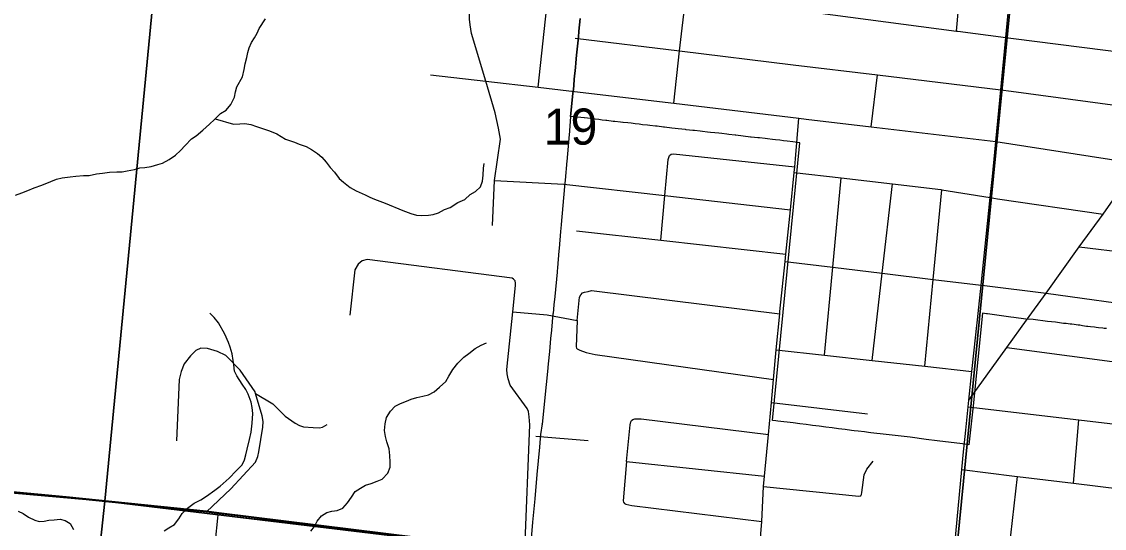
# Model space of a CAD drawing. Extents: x -18.8 to 34, y 0 to 22.
# Drawn here: x 25.996 to 27.251, y 15.251 to 15.839 of the extents above; entities that cross this region are included whole.
import ezdxf

# ---------------------------------------------------------------- set-up
doc = ezdxf.new("R2010")
doc.units = 0
for name, color, linetype in [('GM_X_City_Street', 7, 'Continuous'), ('GM_X_Corporation', 7, 'Continuous'), ('GM_X_County_Road', 7, 'Continuous'), ('GM_X_Minor_River', 7, 'Continuous'), ('GM_X_Section', 7, 'Continuous'), ('GM_X_Section_Text', 7, 'Continuous'), ('GM_X_State_Route', 7, 'Continuous')]:
    doc.layers.add(name, color=color, linetype=linetype)

msp = doc.modelspace()

# ---------------------------------------------------------------- linework, layer by layer
at = {"layer": 'GM_X_City_Street'}
for p, q in [((26.5942, 15.7629), (26.6198, 15.9981)), ((26.9804, 15.7171), (26.9875, 15.7773)), ((26.8927, 15.6799), (26.8963, 15.7271)), ((26.5439, 15.6548), (26.6239, 15.6507)), ((27.2216, 15.5777), (27.3131, 15.5666)), ((26.565, 15.5024), (26.6048, 15.499)), ((26.6048, 15.499), (26.6394, 15.4923)), ((26.8647, 15.3971), (26.9759, 15.3843)), ((27.2147, 15.3036), (27.2209, 15.3771)), ((26.5918, 15.3583), (26.6521, 15.3534)), ((26.6968, 15.3288), (26.8567, 15.3119))]:
    msp.add_line(p, q, dxfattribs=at)
for points in [[(26.5415, 15.6024), (26.5439, 15.6548), (26.5505, 15.7028), (26.5485, 15.7154), (26.5444, 15.7333), (26.5336, 15.77), (26.5172, 15.8252), (26.5155, 15.8352), (26.5149, 15.8419), (26.5147, 15.8476), (26.5168, 15.8669), (26.5316, 16.0087), (26.5584, 16.2497)], [(26.7514, 15.7443), (26.7583, 15.805), (26.7654, 15.8678), (26.7728, 15.9325), (26.774, 15.9435), (26.7801, 15.9966), (26.7808, 16.0032), (26.7956, 16.1326)], [(27.0793, 15.8281), (27.0921, 15.9709), (27.0947, 15.9995)], [(26.6415, 15.8826), (26.7654, 15.8678), (26.8888, 15.8532), (26.914, 15.8498), (26.9153, 15.8497), (27.0793, 15.8281), (27.0808, 15.8279), (27.1363, 15.8208), (27.1453, 15.8196), (27.2763, 15.8029)], [(26.6373, 15.8197), (26.7583, 15.805), (26.89, 15.7891), (26.9875, 15.7773), (27.1305, 15.7599), (27.1427, 15.7583), (27.3345, 15.7326)], [(26.4697, 15.7775), (26.5336, 15.77), (26.5942, 15.7629), (26.6297, 15.7588)], [(26.6297, 15.7588), (26.7514, 15.7443), (26.8963, 15.7271), (26.9048, 15.7261), (26.9804, 15.7171), (27.1247, 15.6999), (27.2912, 15.6743)], [(26.7365, 15.5854), (26.7413, 15.6374), (26.7451, 15.6792), (26.7467, 15.6837)], [(26.7467, 15.6837), (26.7485, 15.6854), (26.7513, 15.6859), (26.8918, 15.6706)], [(26.8963, 15.0744), (26.8812, 15.109), (26.8462, 15.1929), (26.8485, 15.1975), (26.8535, 15.2593), (26.8555, 15.2999), (26.8567, 15.3119), (26.8612, 15.3601), (26.8647, 15.3971), (26.8672, 15.4241), (26.8704, 15.4585), (26.8743, 15.5003), (26.8746, 15.5028), (26.8805, 15.5609), (26.8814, 15.5692), (26.8867, 15.6209), (26.8911, 15.6641), (26.8918, 15.6706), (26.8927, 15.6799)], [(26.8911, 15.6641), (26.9457, 15.6577), (27.0052, 15.6508), (27.061, 15.6443), (27.0621, 15.6441), (27.1184, 15.6349), (27.1268, 15.6337), (27.2491, 15.6159)], [(26.6239, 15.6507), (26.7413, 15.6374), (26.8867, 15.6209)], [(26.9263, 15.4523), (26.9359, 15.5542), (26.9457, 15.6577)], [(26.9815, 15.4461), (26.9932, 15.5472), (27.0052, 15.6508)], [(27.0425, 15.4393), (27.0522, 15.5401), (27.0621, 15.6441)], [(26.6387, 15.5963), (26.7365, 15.5854), (26.8814, 15.5692)], [(26.5789, 15.2261), (26.5845, 15.3712), (26.584, 15.3808), (26.583, 15.3869), (26.5816, 15.3903), (26.5618, 15.4174), (26.5597, 15.4247), (26.5584, 15.4306), (26.5581, 15.4354), (26.565, 15.5024), (26.5682, 15.533), (26.5681, 15.5357), (26.5675, 15.5383), (26.5659, 15.5403), (26.5642, 15.5415), (26.396, 15.5631), (26.3903, 15.5617), (26.3856, 15.5577), (26.382, 15.5513), (26.3761, 15.4987)], [(26.8805, 15.5609), (26.9359, 15.5542), (26.9932, 15.5472), (27.0522, 15.5401), (27.1078, 15.5333), (27.1117, 15.5329), (27.1831, 15.5242), (27.3055, 15.5072), (27.3725, 15.4978), (27.5091, 15.4788), (27.6834, 15.4545)], [(26.6394, 15.4923), (26.6421, 15.5196), (26.6436, 15.5221), (26.6456, 15.5243), (26.6481, 15.5252), (26.6521, 15.5262), (26.656, 15.527), (26.6593, 15.5269), (26.8743, 15.5003)], [(26.6394, 15.4923), (26.6382, 15.4619), (26.6386, 15.4602), (26.6394, 15.4594), (26.6425, 15.4578), (26.6498, 15.4552), (26.6604, 15.4528), (26.8672, 15.4241)], [(26.21, 15.2706), (26.2379, 15.297), (26.2667, 15.3282), (26.2694, 15.3347), (26.2705, 15.3402), (26.275, 15.3686), (26.2754, 15.3754), (26.2746, 15.3818), (26.2668, 15.4077), (26.2662, 15.4098), (26.249, 15.4349), (26.2323, 15.4517), (26.2228, 15.4565), (26.2109, 15.4598), (26.2034, 15.4604), (26.1976, 15.4575), (26.1914, 15.4513), (26.1839, 15.442), (26.1807, 15.4331), (26.1782, 15.4239), (26.1752, 15.353)], [(26.8704, 15.4585), (26.9263, 15.4523), (26.9815, 15.4461), (27.0425, 15.4393), (27.0972, 15.4332)], [(27.1377, 15.4612), (27.3498, 15.433), (27.3532, 15.4318)], [(26.2668, 15.4077), (26.2867, 15.3959), (26.3011, 15.3815), (26.3126, 15.3732), (26.3175, 15.3708), (26.3224, 15.3692), (26.3334, 15.3681), (26.3409, 15.3679), (26.3444, 15.3686), (26.3498, 15.3719)], [(27.0929, 15.3921), (27.2209, 15.3771), (27.349, 15.362)], [(26.6968, 15.3288), (26.7009, 15.3712), (26.7019, 15.3748), (26.7027, 15.3763), (26.7041, 15.3776), (26.7063, 15.3783), (26.709, 15.3785), (26.7139, 15.3782), (26.8612, 15.3601)], [(26.6968, 15.3288), (26.6929, 15.2833), (26.6933, 15.2816), (26.6946, 15.28), (26.6961, 15.2793), (26.6996, 15.2784), (26.7029, 15.2778), (26.8535, 15.2593)], [(26.8555, 15.2999), (26.9661, 15.2888), (26.9677, 15.2889), (26.9684, 15.2892), (26.9689, 15.2897), (26.9693, 15.2905), (26.9696, 15.293), (26.9722, 15.3134), (26.9753, 15.3198), (26.9827, 15.3292)], [(27.0854, 15.3195), (27.1465, 15.312), (27.1501, 15.3116), (27.2147, 15.3036), (27.3306, 15.2894), (27.3328, 15.2894), (27.3361, 15.29), (27.3397, 15.2916)], [(27.1321, 15.1509), (27.1324, 15.1537), (27.1424, 15.2433), (27.1501, 15.3116)]]:
    msp.add_lwpolyline(points, dxfattribs=at)
at = {"layer": 'GM_X_Corporation'}
for points in [[(26.643, 15.8425), (26.6416, 15.8281), (26.6415, 15.8271), (26.6415, 15.8269), (26.6407, 15.8176), (26.6407, 15.8175), (26.6404, 15.8142), (26.6389, 15.8), (26.6381, 15.7914), (26.6375, 15.7857), (26.6362, 15.7723), (26.6355, 15.765), (26.6355, 15.7649), (26.6351, 15.7606), (26.6347, 15.7555), (26.6347, 15.7555), (26.632, 15.7291), (26.6301, 15.7071), (26.6299, 15.7049), (26.6298, 15.7031), (26.6294, 15.6995), (26.6286, 15.6899), (26.6279, 15.6814), (26.6278, 15.6804), (26.6275, 15.6775), (26.6256, 15.6553), (26.625, 15.6477), (26.623, 15.6256), (26.6211, 15.6037), (26.6211, 15.6033), (26.6204, 15.5958), (26.6186, 15.5758), (26.6184, 15.5732), (26.6167, 15.5535), (26.6163, 15.5495), (26.6162, 15.5486), (26.6135, 15.5204), (26.6125, 15.5106), (26.6116, 15.5007), (26.6115, 15.5), (26.6107, 15.4912), (26.6106, 15.4909), (26.6097, 15.4812), (26.6088, 15.4714), (26.6073, 15.4563), (26.6059, 15.4421), (26.6051, 15.4334), (26.6036, 15.4182), (26.5989, 15.3722), (26.5988, 15.3724), (26.5971, 15.36), (26.5963, 15.3506), (26.5958, 15.3456), (26.5944, 15.3297), (26.5929, 15.3139), (26.5904, 15.2857), (26.5879, 15.2584), (26.5853, 15.2299)], [(27.2531, 15.483), (27.2505, 15.4833), (27.2487, 15.4835), (27.2439, 15.484), (27.241, 15.4843), (27.2393, 15.4845), (27.2346, 15.485), (27.2316, 15.4853), (27.2299, 15.4855), (27.2252, 15.4863), (27.2222, 15.4868), (27.2204, 15.487), (27.2179, 15.4873), (27.2157, 15.4876), (27.2128, 15.488), (27.2111, 15.4882), (27.2064, 15.4888), (27.2034, 15.4891), (27.194, 15.4903), (27.1847, 15.4914), (27.168, 15.4935), (27.1597, 15.494), (27.1569, 15.4943), (27.1483, 15.4954), (27.1456, 15.4957), (27.1424, 15.4962), (27.115, 15.5001), (27.1142, 15.5002), (27.1093, 15.5008), (27.0985, 15.3936), (27.0937, 15.3483), (27.0878, 15.349), (27.0861, 15.3492), (27.0569, 15.353), (27.0439, 15.3545), (27.0257, 15.3569), (26.9976, 15.3601), (26.98, 15.3622), (26.9771, 15.3625), (26.9726, 15.3631), (26.9651, 15.364), (26.9606, 15.3646), (26.9576, 15.365), (26.95, 15.3659), (26.9426, 15.3669), (26.935, 15.3678), (26.9276, 15.3688), (26.92, 15.3697), (26.9125, 15.3707), (26.9102, 15.371), (26.905, 15.3717), (26.8975, 15.3726), (26.8899, 15.3736), (26.8723, 15.3758), (26.87, 15.3761), (26.8658, 15.3765), (26.8977, 15.6986), (26.8923, 15.6993), (26.8894, 15.6996), (26.8828, 15.7004), (26.8787, 15.7009), (26.8744, 15.7014), (26.8694, 15.7019), (26.8659, 15.7023), (26.8601, 15.703), (26.8574, 15.7033), (26.8507, 15.7041), (26.849, 15.7043), (26.8414, 15.7051), (26.8405, 15.7052), (26.832, 15.7062), (26.8319, 15.7062), (26.8236, 15.7072), (26.8226, 15.7073), (26.8154, 15.7081), (26.8132, 15.7084), (26.8073, 15.7091), (26.8036, 15.7095), (26.799, 15.71), (26.7942, 15.7105), (26.7905, 15.7109), (26.7848, 15.7115), (26.782, 15.7119), (26.7755, 15.7126), (26.7736, 15.7128), (26.766, 15.7137), (26.7651, 15.7138), (26.7566, 15.7148), (26.7565, 15.7148), (26.753, 15.7152), (26.7491, 15.7156), (26.7407, 15.7166), (26.7396, 15.7167), (26.7322, 15.7177), (26.7303, 15.7178), (26.7237, 15.7186), (26.7209, 15.7189), (26.7153, 15.7195), (26.7115, 15.72), (26.7068, 15.7205), (26.7021, 15.7211), (26.6983, 15.7215), (26.6927, 15.7221), (26.6926, 15.7222), (26.6899, 15.7225), (26.6833, 15.7232), (26.6814, 15.7234), (26.6739, 15.7243), (26.6729, 15.7244), (26.6687, 15.7249), (26.6645, 15.7254), (26.656, 15.7264), (26.6551, 15.7265), (26.6481, 15.7273), (26.648, 15.7273), (26.6475, 15.7273), (26.64, 15.7282), (26.6361, 15.7286), (26.632, 15.7291), (26.6347, 15.7555), (26.6347, 15.7555), (26.6351, 15.7606), (26.6355, 15.7649), (26.6355, 15.765), (26.6362, 15.7723), (26.6375, 15.7857), (26.6381, 15.7914), (26.6389, 15.8), (26.6404, 15.8142), (26.6407, 15.8175), (26.6415, 15.8269), (26.6416, 15.8281), (26.643, 15.8425)], [(26.5155, 15.2332), (26.2232, 15.267), (26.2228, 15.2633), (26.2119, 15.1581)]]:
    msp.add_lwpolyline(points, dxfattribs=at)
at = {"layer": 'GM_X_County_Road'}
for p, q in [((27.1026, 15.483), (27.1036, 15.4933)), ((27.0881, 15.3471), (27.09, 15.3651))]:
    msp.add_line(p, q, dxfattribs=at)
for points in [[(27.1604, 15.4927), (27.1831, 15.5242), (27.2216, 15.5777), (27.2491, 15.6159), (27.2609, 15.6323), (27.2884, 15.6705), (27.2912, 15.6743), (27.3079, 15.6967), (27.3345, 15.7326), (27.3493, 15.7525), (27.3891, 15.8062), (27.4291, 15.86), (27.447, 15.8841), (27.472, 15.9193), (27.5197, 15.9866), (27.5376, 16.0118), (27.5673, 16.0536), (27.5856, 16.084), (27.5912, 16.0948), (27.6058, 16.1249), (27.6361, 16.1922), (27.6441, 16.2115), (27.6481, 16.221)], [(27.1036, 15.4933), (27.1044, 15.5005), (27.1078, 15.5333), (27.1184, 15.6349), (27.1209, 15.6594), (27.1235, 15.6876), (27.1247, 15.6999), (27.1305, 15.7599), (27.1363, 15.8208), (27.1501, 15.9633), (27.1541, 16.0055), (27.16, 16.0668), (27.1656, 16.1253), (27.1762, 16.1841)], [(27.0937, 15.4001), (27.1377, 15.4612), (27.1604, 15.4927)], [(27.09, 15.3651), (27.0929, 15.3921), (27.0937, 15.4001), (27.0972, 15.4332), (27.1018, 15.4758), (27.1026, 15.483)], [(25.4274, 15.3423), (25.737, 15.3165), (25.8909, 15.302), (26.0476, 15.2872), (26.21, 15.2706), (26.2246, 15.2687), (26.2587, 15.2645)], [(27.0734, 15.1459), (27.0707, 15.1623), (27.0854, 15.3195), (27.0873, 15.3399), (27.0881, 15.3471)], [(26.2587, 15.2645), (26.4929, 15.2355), (26.512, 15.2334)]]:
    msp.add_lwpolyline(points, dxfattribs=at)
at = {"layer": 'GM_X_Minor_River'}
for points in [[(26.2565, 15.7974), (26.2579, 15.8034), (26.2592, 15.8087), (26.2621, 15.815), (26.2654, 15.8202), (26.2686, 15.8258), (26.2711, 15.831), (26.2784, 15.8421)], [(25.9884, 15.6379), (25.9957, 15.6406), (26.0027, 15.643), (26.01, 15.6461), (26.0189, 15.6495), (26.0293, 15.6537), (26.0359, 15.6564), (26.0424, 15.6577), (26.0519, 15.6592), (26.0584, 15.6597), (26.0672, 15.6604), (26.0737, 15.6606), (26.0825, 15.6625), (26.0894, 15.6633), (26.0974, 15.6645), (26.1061, 15.6649), (26.1122, 15.665), (26.118, 15.6659), (26.1264, 15.6675), (26.1325, 15.6695), (26.1383, 15.67), (26.1459, 15.6712), (26.1536, 15.6732), (26.159, 15.6749), (26.1667, 15.6791), (26.1738, 15.6841), (26.1797, 15.6896), (26.1852, 15.6954), (26.1924, 15.7031), (26.1978, 15.7067), (26.2057, 15.7132), (26.2132, 15.7201), (26.2191, 15.7256), (26.2262, 15.7325), (26.2328, 15.7364), (26.238, 15.743), (26.2422, 15.7516), (26.2435, 15.7576), (26.2449, 15.7633), (26.2515, 15.7752), (26.2537, 15.7834), (26.2547, 15.7902), (26.2565, 15.7974)], [(26.2198, 15.7263), (26.2413, 15.7201), (26.2485, 15.7206), (26.2543, 15.7207), (26.2611, 15.7197), (26.2678, 15.7175), (26.2749, 15.7149), (26.2828, 15.7123), (26.2914, 15.7089), (26.3014, 15.7028), (26.3119, 15.6993), (26.3172, 15.6968), (26.3254, 15.6942), (26.3317, 15.6909), (26.3384, 15.686), (26.3436, 15.682), (26.3486, 15.6761), (26.3533, 15.6698), (26.3581, 15.6643), (26.3635, 15.6572), (26.3686, 15.6529), (26.3764, 15.6468), (26.3834, 15.6427), (26.3939, 15.6381), (26.3991, 15.6356), (26.4047, 15.6331), (26.4171, 15.6284), (26.4376, 15.62), (26.4466, 15.6165), (26.4534, 15.6147), (26.4591, 15.6141), (26.4674, 15.6145), (26.4728, 15.6155), (26.4789, 15.6171), (26.4856, 15.621), (26.4925, 15.6234), (26.5011, 15.6291), (26.5092, 15.6329), (26.5155, 15.6384), (26.5217, 15.6419), (26.5276, 15.6474), (26.5298, 15.6541), (26.5304, 15.6609), (26.5311, 15.6689), (26.5317, 15.6746)], [(26.1608, 15.2484), (26.1663, 15.252), (26.1729, 15.2559), (26.1777, 15.2625), (26.1818, 15.2684), (26.1877, 15.2746), (26.1955, 15.2804), (26.2033, 15.2843), (26.2099, 15.2885), (26.2197, 15.2957), (26.2256, 15.3004), (26.2362, 15.3095), (26.2441, 15.3179), (26.2512, 15.3248), (26.2538, 15.3308), (26.2555, 15.3364), (26.2569, 15.3432), (26.2596, 15.3545), (26.2618, 15.3628), (26.263, 15.3734), (26.2635, 15.3847), (26.263, 15.3916), (26.2617, 15.3977), (26.2583, 15.407), (26.2554, 15.4124), (26.2511, 15.4187), (26.245, 15.4281), (26.2422, 15.4335), (26.2414, 15.4408), (26.2408, 15.4461), (26.2396, 15.4538), (26.2372, 15.4615), (26.2352, 15.4669), (26.231, 15.4765), (26.2239, 15.4898), (26.2188, 15.496), (26.2137, 15.5008)], [(26.3307, 15.2482), (26.3351, 15.2533), (26.338, 15.2597), (26.3432, 15.2659), (26.3494, 15.2698), (26.3552, 15.2711), (26.3613, 15.272), (26.3678, 15.2748), (26.3734, 15.281), (26.3778, 15.2873), (26.3823, 15.2939), (26.3885, 15.2978), (26.394, 15.3014), (26.4009, 15.3034), (26.4078, 15.3062), (26.4136, 15.3082), (26.42, 15.3155), (26.4229, 15.3222), (26.4227, 15.328), (26.4223, 15.336), (26.4215, 15.3436), (26.4191, 15.3517), (26.4175, 15.3578), (26.4162, 15.3647), (26.4169, 15.3727), (26.4187, 15.3798), (26.4232, 15.3872), (26.4287, 15.3931), (26.4349, 15.3962), (26.4419, 15.399), (26.4473, 15.401), (26.4538, 15.403), (26.4607, 15.4047), (26.4672, 15.4063), (26.4738, 15.4098), (26.4801, 15.4149), (26.4872, 15.4218), (26.4909, 15.4277), (26.4954, 15.4355), (26.5014, 15.4429), (26.5081, 15.4498), (26.514, 15.4541), (26.5214, 15.4599), (26.5284, 15.4638), (26.5346, 15.4666)], [(25.9915, 15.2714), (25.9975, 15.2685), (26.0034, 15.2644), (26.0108, 15.2607), (26.0161, 15.2593), (26.0218, 15.2595), (26.0272, 15.2608), (26.0333, 15.2613), (26.0401, 15.2618), (26.0462, 15.2604), (26.0517, 15.2571), (26.0556, 15.2501)]]:
    msp.add_lwpolyline(points, dxfattribs=at)
at = {"layer": 'GM_X_Section'}
for points in [[(25.1737, 16.3827), (26.1891, 16.2904), (26.092, 15.283), (25.0796, 15.373)], [(26.1891, 16.2904), (27.1734, 16.1828), (27.0735, 15.1646), (26.092, 15.283)], [(27.1734, 16.1828), (28.2177, 16.0426), (28.1139, 15.0373), (27.0735, 15.1646)], [(25.0796, 15.373), (26.092, 15.283), (25.984, 14.2733), (24.981, 14.3637)], [(26.092, 15.283), (27.0735, 15.1646), (26.9768, 14.1523), (25.984, 14.2733)]]:
    msp.add_lwpolyline(points, close=True, dxfattribs=at)
at = {"layer": 'GM_X_State_Route'}
for points in [[(27.2588, 15.1367), (27.2058, 15.1441), (27.1408, 15.1526), (27.1322, 15.1543), (27.0705, 15.1628), (26.9792, 15.1768), (26.9121, 15.1852), (26.8481, 15.1931), (26.846, 15.1934), (26.7792, 15.201), (26.7133, 15.2089), (26.6403, 15.2186), (26.5787, 15.2266), (26.4927, 15.236), (26.2243, 15.2693), (26.2097, 15.2712), (26.0473, 15.2878), (25.8906, 15.3026)], [(25.8906, 15.3026), (26.0473, 15.2878), (26.2097, 15.2712), (26.2243, 15.2693), (26.4927, 15.236), (26.5787, 15.2266), (26.6403, 15.2186), (26.7133, 15.2089), (26.7792, 15.201), (26.846, 15.1934), (26.8481, 15.1931), (26.9121, 15.1852), (26.9792, 15.1768), (27.0705, 15.1628), (27.1322, 15.1543), (27.1408, 15.1526), (27.2058, 15.1441), (27.2588, 15.1367)]]:
    msp.add_lwpolyline(points, dxfattribs=at)

# ---------------------------------------------------------------- texts
at = {"layer": 'GM_X_Section_Text'}
msp.add_text('19', height=0.04186, rotation=0, dxfattribs=at).set_placement((26.6007, 15.6964))

doc.saveas('drawing.dxf')
